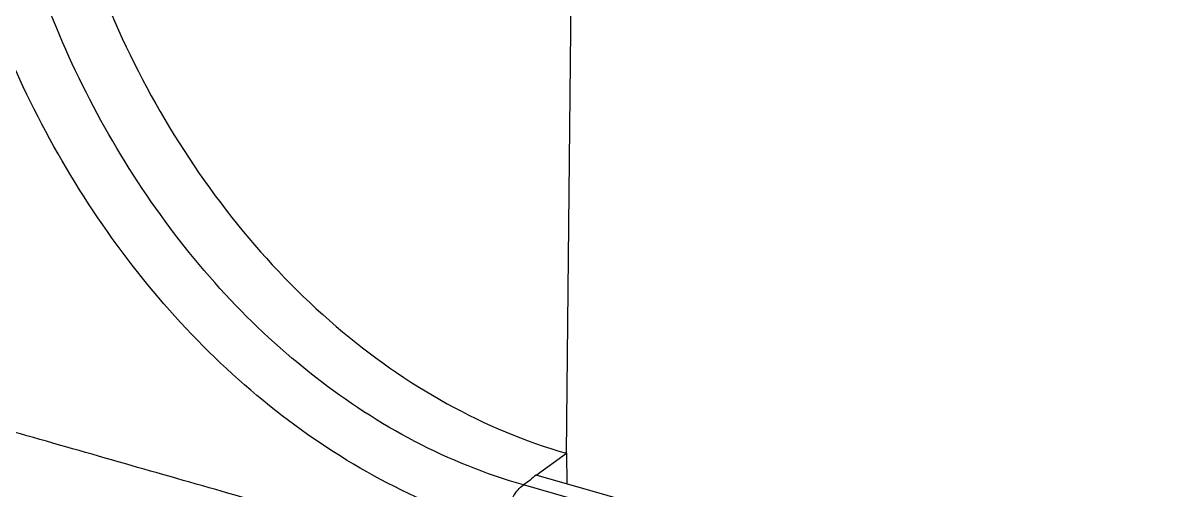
# Model space of a CAD drawing. Header units: millimetres. Extents: x 221 to 563, y 144 to 381.
# Drawn here: x 332.55 to 343.7, y 179.28 to 183.89 of the extents above; entities that cross this region are included whole.
import ezdxf

# ---------------------------------------------------------------- set-up
doc = ezdxf.new("R2010")
doc.units = ezdxf.units.MM
doc.layers.add('06___PRT_ALL_SURFS', color=7, linetype='Continuous')

# ---------------------------------------------------------------- blocks, each defined once
blk = doc.blocks.new('u31')
at = {"color": 7, "linetype": 'Continuous'}
for p, q in [((-81.961, 44.891), (-81.792, 61.104)), ((-82.345, 44.616), (-81.961, 44.891)), ((-81.961, 44.891), (-81.956, 44.505)), ((-14.899, 25.363), (-82.345, 44.616)), ((-15.081, 25.244), (-82.505, 44.491))]:
    blk.add_line(p, q, dxfattribs=at)
for points, start_tangent, end_tangent in [([(-88.633, 54.448), (-88.426, 52.734), (-87.928, 50.991), (-87.149, 49.31), (-86.115, 47.782), (-84.871, 46.496), (-83.467, 45.518), (-81.961, 44.891)], (0.035501, -0.99937), (0.961127, -0.276106)), ([(-82.505, 44.491), (-83.876, 45.041), (-85.128, 45.85), (-86.27, 46.902), (-87.262, 48.153), (-88.074, 49.545), (-88.686, 51.018), (-89.086, 52.515), (-89.27, 53.991)], (-0.961555, 0.274611), (-0.05126, 0.998685)), ([(-82.767, 43.934), (-84.221, 44.515), (-85.55, 45.365), (-86.763, 46.468), (-87.819, 47.78), (-88.684, 49.239), (-89.336, 50.782), (-89.763, 52.351), (-89.96, 53.898)], (-0.961533, 0.274688), (-0.051967, 0.998649)), ([(-82.345, 44.616), (-82.419, 44.552), (-82.505, 44.491)], (-0.81295, -0.582333), (-0.81295, -0.582333)), ([(-82.767, 43.934), (-82.719, 44.158), (-82.625, 44.357), (-82.505, 44.491)], (0.094501, 0.995525), (0.812925, 0.582368))]:
    blk.add_spline(points, degree=3, dxfattribs=dict(at, start_tangent=start_tangent, end_tangent=end_tangent))
at = {"layer": '06___PRT_ALL_SURFS', "color": 7, "linetype": 'Continuous', "start_tangent": (-0.961497, 0.274816), "end_tangent": (-0.961682, 0.274166)}
blk.add_spline([(-7.81, 22), (-8.282, 22.135), (-9.6, 22.511), (-12.233, 23.263), (-14.867, 24.015), (-17.501, 24.766), (-22.769, 26.27), (-28.036, 27.774), (-33.304, 29.277), (-38.571, 30.781), (-49.106, 33.788), (-59.641, 36.796), (-64.909, 38.299), (-70.176, 39.803), (-75.444, 41.306), (-80.711, 42.81), (-83.345, 43.562), (-85.979, 44.314), (-88.612, 45.066), (-89.93, 45.442), (-90.402, 45.577)], degree=3, dxfattribs=at)

msp = doc.modelspace()

# ---------------------------------------------------------------- block references
at = {"xscale": 0.78, "yscale": 0.78, "zscale": 0.78}
msp.add_blockref('u31', (401.838, 144.632), dxfattribs=at)

doc.saveas('drawing.dxf')
